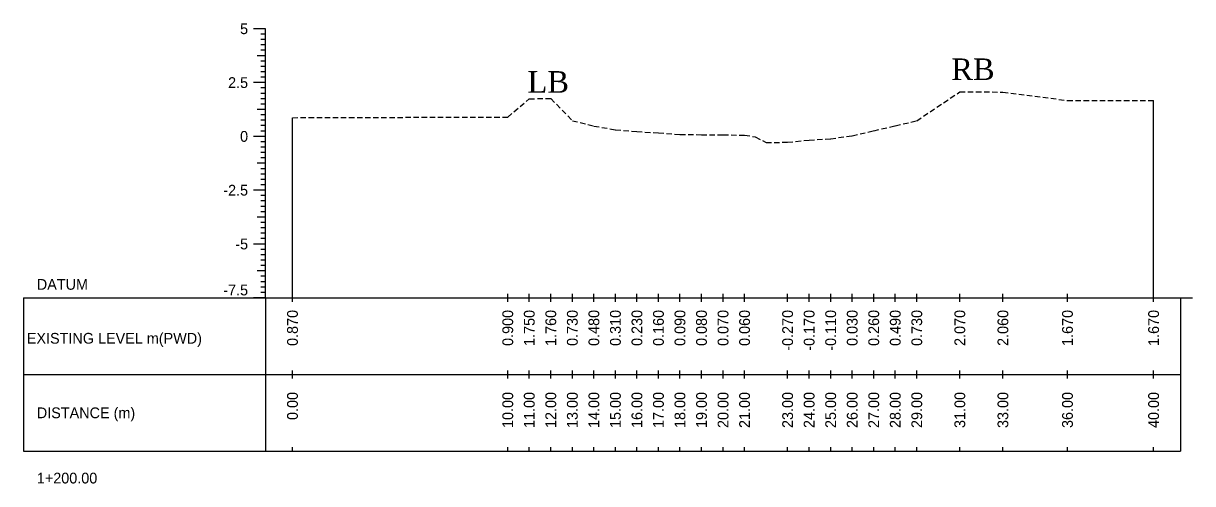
# Model space of a CAD drawing. Header units: inches. Extents: x 4752 to 6808, y -1487 to -426.
# Drawn here: x 5318 to 5372.3, y -1111.8 to -1090.4 of the extents above; entities that cross this region are included whole.
import ezdxf
from ezdxf.enums import TextEntityAlignment as Align

# ---------------------------------------------------------------- set-up
doc = ezdxf.new("R2010")
doc.units = ezdxf.units.IN
doc.header["$MEASUREMENT"] = 0
doc.linetypes.add('HIDDEN', pattern=[0.375, 0.25, -0.125])
doc.layers.add('CS_Drawing', color=7, linetype='Continuous')
doc.layers.add('GL', color=3, linetype='HIDDEN')
doc.styles.add('romans', font='romans.shx')

msp = doc.modelspace()

# ---------------------------------------------------------------- linework, layer by layer
at = {"layer": 'CS_Drawing'}
for p, q in [((5329.207, -1090.666), (5328.645, -1090.666)), ((5329.207, -1090.666), (5328.814, -1090.666)), ((5329.207, -1090.666), (5328.982, -1090.666)), ((5329.207, -1090.916), (5328.982, -1090.916)), ((5329.207, -1103.166), (5329.207, -1090.666)), ((5329.207, -1091.166), (5328.982, -1091.166)), ((5329.207, -1091.416), (5328.982, -1091.416)), ((5329.207, -1091.666), (5328.982, -1091.666)), ((5329.207, -1091.916), (5328.814, -1091.916)), ((5329.207, -1091.916), (5328.982, -1091.916)), ((5329.207, -1092.166), (5328.982, -1092.166)), ((5329.207, -1092.416), (5328.982, -1092.416)), ((5329.207, -1092.666), (5328.982, -1092.666)), ((5329.207, -1093.166), (5328.645, -1093.166)), ((5329.207, -1093.166), (5328.814, -1093.166)), ((5329.207, -1092.916), (5328.982, -1092.916)), ((5329.207, -1093.166), (5328.982, -1093.166)), ((5329.207, -1093.416), (5328.982, -1093.416)), ((5329.207, -1093.666), (5328.982, -1093.666)), ((5329.207, -1093.916), (5328.982, -1093.916)), ((5329.207, -1094.166), (5328.982, -1094.166)), ((5370.457, -1103.166), (5370.457, -1093.996)), ((5329.207, -1094.416), (5328.814, -1094.416)), ((5329.207, -1094.416), (5328.982, -1094.416)), ((5329.207, -1094.666), (5328.982, -1094.666)), ((5329.207, -1094.916), (5328.982, -1094.916)), ((5330.457, -1103.166), (5330.457, -1094.796)), ((5329.207, -1095.166), (5328.982, -1095.166)), ((5329.207, -1095.416), (5328.982, -1095.416)), ((5329.207, -1095.666), (5328.645, -1095.666)), ((5329.207, -1095.666), (5328.814, -1095.666)), ((5329.207, -1095.666), (5328.982, -1095.666)), ((5329.207, -1095.916), (5328.982, -1095.916)), ((5329.207, -1096.166), (5328.982, -1096.166)), ((5329.207, -1096.416), (5328.982, -1096.416)), ((5329.207, -1096.916), (5328.814, -1096.916)), ((5329.207, -1096.666), (5328.982, -1096.666)), ((5329.207, -1096.916), (5328.982, -1096.916)), ((5329.207, -1097.166), (5328.982, -1097.166)), ((5329.207, -1097.416), (5328.982, -1097.416)), ((5329.207, -1098.166), (5328.645, -1098.166)), ((5329.207, -1098.166), (5328.814, -1098.166)), ((5329.207, -1097.666), (5328.982, -1097.666)), ((5329.207, -1097.916), (5328.982, -1097.916)), ((5329.207, -1098.166), (5328.982, -1098.166)), ((5329.207, -1098.416), (5328.982, -1098.416)), ((5329.207, -1098.666), (5328.982, -1098.666)), ((5329.207, -1098.916), (5328.982, -1098.916)), ((5329.207, -1099.166), (5328.982, -1099.166)), ((5329.207, -1099.416), (5328.814, -1099.416)), ((5329.207, -1099.416), (5328.982, -1099.416)), ((5329.207, -1099.666), (5328.982, -1099.666)), ((5329.207, -1099.916), (5328.982, -1099.916)), ((5329.207, -1100.166), (5328.982, -1100.166)), ((5329.207, -1100.666), (5328.645, -1100.666)), ((5329.207, -1100.666), (5328.814, -1100.666)), ((5329.207, -1100.416), (5328.982, -1100.416)), ((5329.207, -1100.666), (5328.982, -1100.666)), ((5329.207, -1100.916), (5328.982, -1100.916)), ((5329.207, -1101.166), (5328.982, -1101.166)), ((5329.207, -1101.416), (5328.982, -1101.416)), ((5329.207, -1101.916), (5328.814, -1101.916)), ((5329.207, -1101.666), (5328.982, -1101.666)), ((5329.207, -1101.916), (5328.982, -1101.916)), ((5329.207, -1102.166), (5328.982, -1102.166)), ((5329.207, -1102.416), (5328.982, -1102.416)), ((5329.207, -1102.666), (5328.982, -1102.666)), ((5329.207, -1102.916), (5328.982, -1102.916)), ((5330.457, -1103.353), (5330.457, -1102.978)), ((5340.457, -1103.353), (5340.457, -1102.978)), ((5341.457, -1103.353), (5341.457, -1102.978)), ((5342.457, -1103.353), (5342.457, -1102.978)), ((5343.457, -1103.353), (5343.457, -1102.978)), ((5344.457, -1103.353), (5344.457, -1102.978)), ((5345.457, -1103.353), (5345.457, -1102.978)), ((5346.457, -1103.353), (5346.457, -1102.978)), ((5347.457, -1103.353), (5347.457, -1102.978)), ((5348.457, -1103.353), (5348.457, -1102.978)), ((5349.457, -1103.353), (5349.457, -1102.978)), ((5350.457, -1103.353), (5350.457, -1102.978)), ((5351.457, -1103.353), (5351.457, -1102.978)), ((5353.457, -1103.353), (5353.457, -1102.978)), ((5354.457, -1103.353), (5354.457, -1102.978)), ((5355.457, -1103.353), (5355.457, -1102.978)), ((5356.457, -1103.353), (5356.457, -1102.978)), ((5357.457, -1103.353), (5357.457, -1102.978)), ((5358.457, -1103.353), (5358.457, -1102.978)), ((5359.457, -1103.353), (5359.457, -1102.978)), ((5361.457, -1103.353), (5361.457, -1102.978)), ((5363.457, -1103.353), (5363.457, -1102.978)), ((5366.457, -1103.353), (5366.457, -1102.978)), ((5370.457, -1103.353), (5370.457, -1102.978)), ((5317.957, -1103.166), (5329.207, -1103.166)), ((5317.957, -1103.166), (5317.957, -1110.291)), ((5329.207, -1103.166), (5328.645, -1103.166)), ((5329.207, -1103.166), (5328.814, -1103.166)), ((5329.207, -1103.166), (5328.982, -1103.166)), ((5329.207, -1103.166), (5371.707, -1103.166)), ((5329.207, -1103.166), (5329.207, -1110.291)), ((5371.707, -1103.166), (5372.27, -1103.166)), ((5371.707, -1103.166), (5372.101, -1103.166)), ((5371.707, -1103.166), (5371.932, -1103.166)), ((5371.707, -1103.166), (5371.707, -1110.291)), ((5317.957, -1106.728), (5329.207, -1106.728)), ((5329.207, -1106.728), (5371.707, -1106.728)), ((5329.207, -1106.728), (5371.707, -1106.728)), ((5330.457, -1106.916), (5330.457, -1106.541)), ((5340.457, -1106.916), (5340.457, -1106.541)), ((5341.457, -1106.916), (5341.457, -1106.541)), ((5342.457, -1106.916), (5342.457, -1106.541)), ((5343.457, -1106.916), (5343.457, -1106.541)), ((5344.457, -1106.916), (5344.457, -1106.541)), ((5345.457, -1106.916), (5345.457, -1106.541)), ((5346.457, -1106.916), (5346.457, -1106.541)), ((5347.457, -1106.916), (5347.457, -1106.541)), ((5348.457, -1106.916), (5348.457, -1106.541)), ((5349.457, -1106.916), (5349.457, -1106.541)), ((5350.457, -1106.916), (5350.457, -1106.541)), ((5351.457, -1106.916), (5351.457, -1106.541)), ((5353.457, -1106.916), (5353.457, -1106.541)), ((5354.457, -1106.916), (5354.457, -1106.541)), ((5355.457, -1106.916), (5355.457, -1106.541)), ((5356.457, -1106.916), (5356.457, -1106.541)), ((5357.457, -1106.916), (5357.457, -1106.541)), ((5358.457, -1106.916), (5358.457, -1106.541)), ((5359.457, -1106.916), (5359.457, -1106.541)), ((5361.457, -1106.916), (5361.457, -1106.541)), ((5363.457, -1106.916), (5363.457, -1106.541)), ((5366.457, -1106.916), (5366.457, -1106.541)), ((5370.457, -1106.916), (5370.457, -1106.541)), ((5330.457, -1110.291), (5330.457, -1110.103)), ((5340.457, -1110.291), (5340.457, -1110.103)), ((5341.457, -1110.291), (5341.457, -1110.103)), ((5342.457, -1110.291), (5342.457, -1110.103)), ((5343.457, -1110.291), (5343.457, -1110.103)), ((5344.457, -1110.291), (5344.457, -1110.103)), ((5345.457, -1110.291), (5345.457, -1110.103)), ((5346.457, -1110.291), (5346.457, -1110.103)), ((5347.457, -1110.291), (5347.457, -1110.103)), ((5348.457, -1110.291), (5348.457, -1110.103)), ((5349.457, -1110.291), (5349.457, -1110.103)), ((5350.457, -1110.291), (5350.457, -1110.103)), ((5351.457, -1110.291), (5351.457, -1110.103)), ((5353.457, -1110.291), (5353.457, -1110.103)), ((5354.457, -1110.291), (5354.457, -1110.103)), ((5355.457, -1110.291), (5355.457, -1110.103)), ((5356.457, -1110.291), (5356.457, -1110.103)), ((5357.457, -1110.291), (5357.457, -1110.103)), ((5358.457, -1110.291), (5358.457, -1110.103)), ((5359.457, -1110.291), (5359.457, -1110.103)), ((5361.457, -1110.291), (5361.457, -1110.103)), ((5363.457, -1110.291), (5363.457, -1110.103)), ((5366.457, -1110.291), (5366.457, -1110.103)), ((5370.457, -1110.291), (5370.457, -1110.103)), ((5317.957, -1110.291), (5329.207, -1110.291)), ((5329.207, -1110.291), (5371.707, -1110.291))]:
    msp.add_line(p, q, dxfattribs=at)
at = {"layer": 'GL'}
msp.add_lwpolyline([(5330.457, -1094.796), (5340.457, -1094.766), (5341.457, -1093.916), (5342.457, -1093.906), (5343.457, -1094.936), (5344.457, -1095.186), (5345.457, -1095.356), (5346.457, -1095.436), (5347.457, -1095.506), (5348.457, -1095.576), (5349.457, -1095.586), (5350.457, -1095.596), (5351.457, -1095.606), (5351.957, -1095.686), (5352.457, -1095.956), (5353.457, -1095.936), (5354.457, -1095.836), (5355.457, -1095.776), (5356.457, -1095.636), (5357.457, -1095.406), (5358.457, -1095.176), (5359.457, -1094.936), (5361.457, -1093.596), (5363.457, -1093.606), (5366.457, -1093.996), (5370.457, -1093.996)], dxfattribs=at)

# ---------------------------------------------------------------- texts
at = {"char_height": 1, "width": 325.84704, "attachment_point": 1, "style": 'romans'}
for s, insert in [('\\pi-1,l1;{\\fTimes New Roman|b0|i0|c0|p18;RB}', (5361.058, -1092.045)), ('{\\fTimes New Roman|b0|i0|c0|p18;LB}', (5341.372, -1092.634))]:
    msp.add_mtext(s, dxfattribs=dict(at, insert=insert))
at = {"layer": 'CS_Drawing'}
for s, p in [('5', (5328.395, -1090.666)), ('2.5', (5328.395, -1093.166)), ('0', (5328.395, -1095.666)), ('-2.5', (5328.395, -1098.166)), ('-5', (5328.395, -1100.666))]:
    msp.add_text(s, height=0.5, dxfattribs=at).set_placement(p, align=Align.MIDDLE_RIGHT)
for s, p in [('DATUM', (5318.582, -1102.541)), ('EXISTING LEVEL m(PWD)', (5318.117, -1105.046)), ('DISTANCE (m)', (5318.582, -1108.509)), ('1+200.00', (5318.582, -1111.541))]:
    msp.add_text(s, height=0.5, dxfattribs=at).set_placement(p, align=Align.MIDDLE_LEFT)
msp.add_text('-7.5', height=0.5, dxfattribs=at).set_placement((5328.395, -1103.053), align=Align.RIGHT)
for s, p in [('0.870', (5330.457, -1103.728)), ('0.900', (5340.457, -1103.728)), ('1.750', (5341.457, -1103.728)), ('1.760', (5342.457, -1103.728)), ('0.730', (5343.457, -1103.728)), ('0.480', (5344.457, -1103.728)), ('0.310', (5345.457, -1103.728)), ('0.230', (5346.457, -1103.728)), ('0.160', (5347.457, -1103.728)), ('0.090', (5348.457, -1103.728)), ('0.080', (5349.457, -1103.728)), ('0.070', (5350.457, -1103.728)), ('0.060', (5351.457, -1103.728)), ('-0.270', (5353.457, -1103.728)), ('-0.170', (5354.457, -1103.728)), ('-0.110', (5355.457, -1103.728)), ('0.030', (5356.457, -1103.728)), ('0.260', (5357.457, -1103.728)), ('0.490', (5358.457, -1103.728)), ('0.730', (5359.457, -1103.728)), ('2.070', (5361.457, -1103.728)), ('2.060', (5363.457, -1103.728)), ('1.670', (5366.457, -1103.728)), ('1.670', (5370.457, -1103.728)), ('0.00', (5330.457, -1107.541)), ('10.00', (5340.457, -1107.541)), ('11.00', (5341.457, -1107.541)), ('12.00', (5342.457, -1107.541)), ('13.00', (5343.457, -1107.541)), ('14.00', (5344.457, -1107.541)), ('15.00', (5345.457, -1107.541)), ('16.00', (5346.457, -1107.541)), ('17.00', (5347.457, -1107.541)), ('18.00', (5348.457, -1107.541)), ('19.00', (5349.457, -1107.541)), ('20.00', (5350.457, -1107.541)), ('21.00', (5351.457, -1107.541)), ('23.00', (5353.457, -1107.541)), ('24.00', (5354.457, -1107.541)), ('25.00', (5355.457, -1107.541)), ('26.00', (5356.457, -1107.541)), ('27.00', (5357.457, -1107.541)), ('28.00', (5358.457, -1107.541)), ('29.00', (5359.457, -1107.541)), ('31.00', (5361.457, -1107.541)), ('33.00', (5363.457, -1107.541)), ('36.00', (5366.457, -1107.541)), ('40.00', (5370.457, -1107.541))]:
    msp.add_text(s, height=0.5, rotation=90, dxfattribs=at).set_placement(p, align=Align.MIDDLE_RIGHT)

doc.saveas('drawing.dxf')
